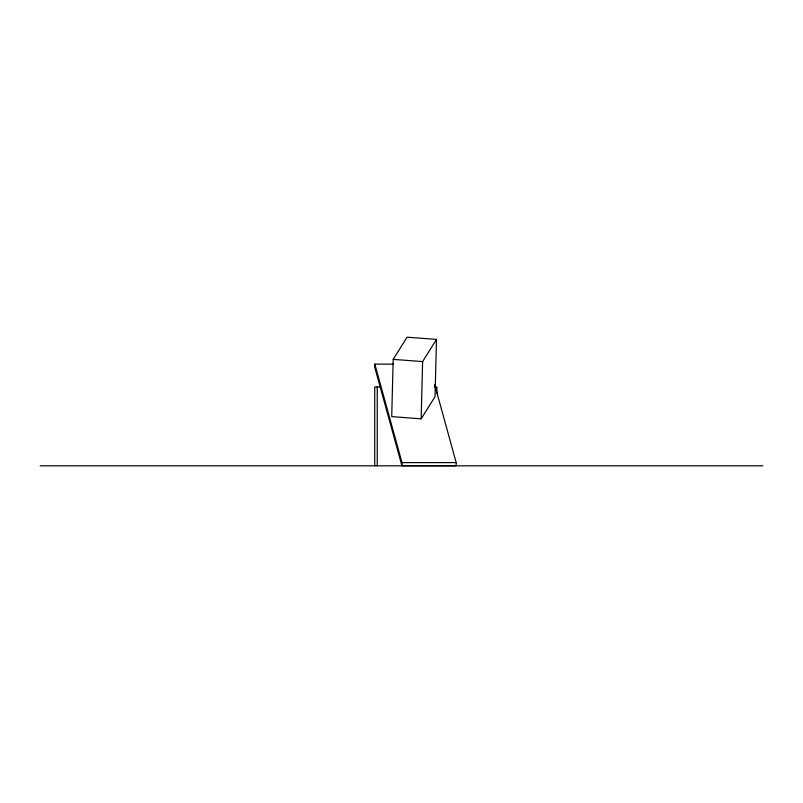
<?xml version="1.0" encoding="UTF-8"?>
<svg xmlns="http://www.w3.org/2000/svg" width="803" height="803" viewBox="0 0 803 803"><rect width="100%" height="100%" fill="white"/><g stroke="black" fill="none" stroke-linecap="round" stroke-linejoin="round"><path stroke-width="1.2" d="M393.309 364.14L374.83 364.14L374.75 367.262L401.912 465.73L456.114 465.73L456.194 462.608L434.664 384.557M393.179 359.373L391.723 416.616L421.163 418.835L435.025 396.652L436.491 339.398L407.041 337.19L393.179 359.373L422.619 361.581L436.491 339.398M401.912 465.73L401.992 462.608L374.83 364.14M421.163 418.835L422.619 361.581M379.729 386.936L374.74 386.936L374.74 465.81M434.363 386.936L436.872 386.936L436.872 393.199M401.992 462.608L456.194 462.608M40.15 465.81L762.85 465.81M377.249 386.936L377.249 465.81"/></g></svg>
